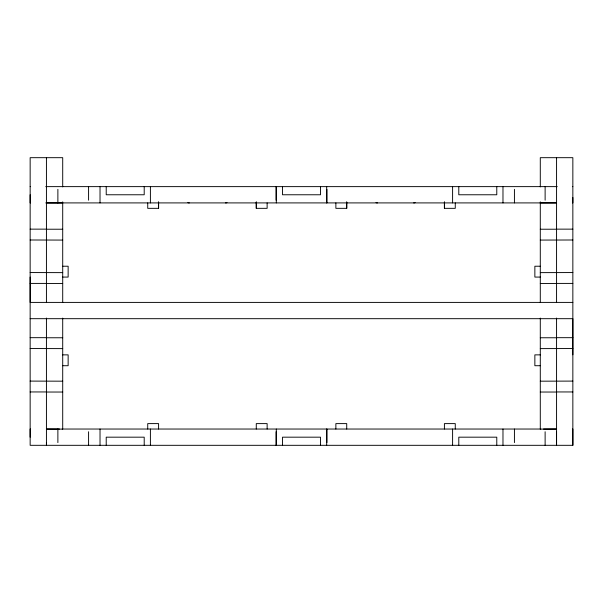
<?xml version="1.0" encoding="UTF-8"?>
<svg xmlns="http://www.w3.org/2000/svg" width="603" height="603" viewBox="0 0 603 603"><rect width="100%" height="100%" fill="white"/><g stroke="black" fill="none" stroke-linecap="round" stroke-linejoin="round"><path stroke-width="0.9" d="M30.15 277.041L30.15 302.404L572.85 302.404M30.15 194.769L30.15 202.91L30.549 202.91M158.589 208.337L158.589 202.005L158.589 208.337L147.735 208.337L147.735 202.91M256.275 208.337L256.275 202.005L256.275 208.337L267.129 208.337L267.129 202.91M346.725 208.337L346.725 202.005L346.725 208.337L335.871 208.337L335.871 202.91M444.411 208.337L444.411 202.005L444.411 208.337L455.265 208.337L455.265 202.91M556.569 431.748L556.569 445.315L556.569 318.03M62.712 186.892L62.712 157.684L30.15 157.684L30.15 445.315L572.85 445.315L572.85 429.035L572.458 429.035M572.85 354.828L572.85 318.686L30.15 318.686M572.85 197.483L572.85 202.91L572.458 202.91M30.15 186.629L30.549 186.629M45.745 186.629L557.255 186.629M572.458 186.629L572.85 186.629M45.745 202.91L556.569 202.91L540.288 202.992M46.431 202.992L62.712 202.992M30.15 229.14L46.431 229.14M556.569 229.14L572.85 229.14M46.431 229.223L62.712 229.223M540.288 229.223L556.569 229.223M30.15 239.994L62.712 240.077M540.288 240.077L572.85 239.994M62.712 266.224L68.139 266.224L68.139 277.079L62.584 277.079M540.288 266.224L534.861 266.224L534.861 277.079L540.424 277.079M30.15 272.556L62.712 272.639M540.288 272.639L572.85 272.556M30.15 283.41L46.431 283.41M556.569 283.41L572.85 283.41M46.431 283.493L62.712 283.493M540.288 283.493L556.569 283.493M30.15 337.68L46.431 337.68M556.569 337.68L572.85 337.68M46.431 337.763L62.712 337.763M540.288 337.763L556.569 337.763M30.15 348.534L62.712 348.617M540.288 348.617L572.85 348.534M62.584 354.865L68.139 354.865L68.139 365.719L62.712 365.719M540.424 354.865L534.861 354.865L534.861 365.719L540.288 365.719M30.15 381.096L62.712 381.179M540.288 381.179L572.85 381.096M30.15 391.95L46.431 391.95M556.569 391.95L572.85 391.95M46.431 392.033L62.712 392.033M540.288 392.033L556.569 392.033M30.549 429.035L30.15 429.035L30.15 437.175M59.486 429.035L46.431 429.035L62.712 429.117L62.712 318.09M62.23 429.035L540.77 429.035M543.514 429.035L556.569 429.035L540.288 429.117L540.288 318.09M46.431 442.602L46.431 445.315L46.431 318.03M572.85 445.315L572.85 157.684L540.288 157.684L540.288 186.892M556.569 157.684L556.569 302.201M545.12 186.629L545.12 200.196M545.12 431.748L545.12 445.315M540.288 201.839L540.288 302.487M514.427 189.342L514.427 202.91M514.427 429.035L514.427 442.602M502.977 186.629L502.977 202.91M502.977 429.035L502.977 445.315M496.782 186.629L496.782 194.769L458.793 194.769L458.793 186.629M496.782 445.315L496.782 437.175L458.793 437.175L458.793 445.315M455.265 429.035L455.265 423.608L444.411 423.608L444.411 429.035M452.597 186.629L452.597 202.91M452.597 429.035L452.597 445.315M346.725 429.035L346.725 423.608L335.871 423.608L335.871 429.035M326.916 189.342L326.916 202.91M326.916 429.035L326.916 442.602M326.69 186.629L326.69 202.91M326.69 429.035L326.69 445.315M320.495 186.629L320.495 194.769L282.506 194.769L282.506 186.629M320.495 445.315L320.495 437.175L282.506 437.175L282.506 445.315M276.31 186.629L276.31 202.91M276.31 429.035L276.31 445.315M276.084 186.629L276.084 200.196M276.084 431.748L276.084 445.315M267.129 429.035L267.129 423.608L256.275 423.608L256.275 429.035M158.589 429.035L158.589 423.608L147.735 423.608L147.735 429.035M150.403 186.629L150.403 202.91M150.403 429.035L150.403 445.315M144.207 186.629L144.207 194.769L106.218 194.769L106.218 186.629M144.207 445.315L144.207 437.175L106.218 437.175L106.218 445.315M100.023 186.629L100.023 202.91M100.023 429.035L100.023 445.315M88.581 186.629L88.581 200.196M88.581 431.748L88.581 445.315M62.712 201.839L62.712 302.487M57.88 189.342L57.88 202.91M57.88 429.035L57.88 442.602M46.431 157.684L46.431 302.201M189.342 202.91A4.07 4.07 0 0 1 187.842 202.623M227.022 202.623A4.07 4.07 0 0 1 225.522 202.91M415.158 202.623A4.07 4.07 0 0 1 413.658 202.91M377.478 202.91A4.07 4.07 0 0 1 375.978 202.623"/></g></svg>
